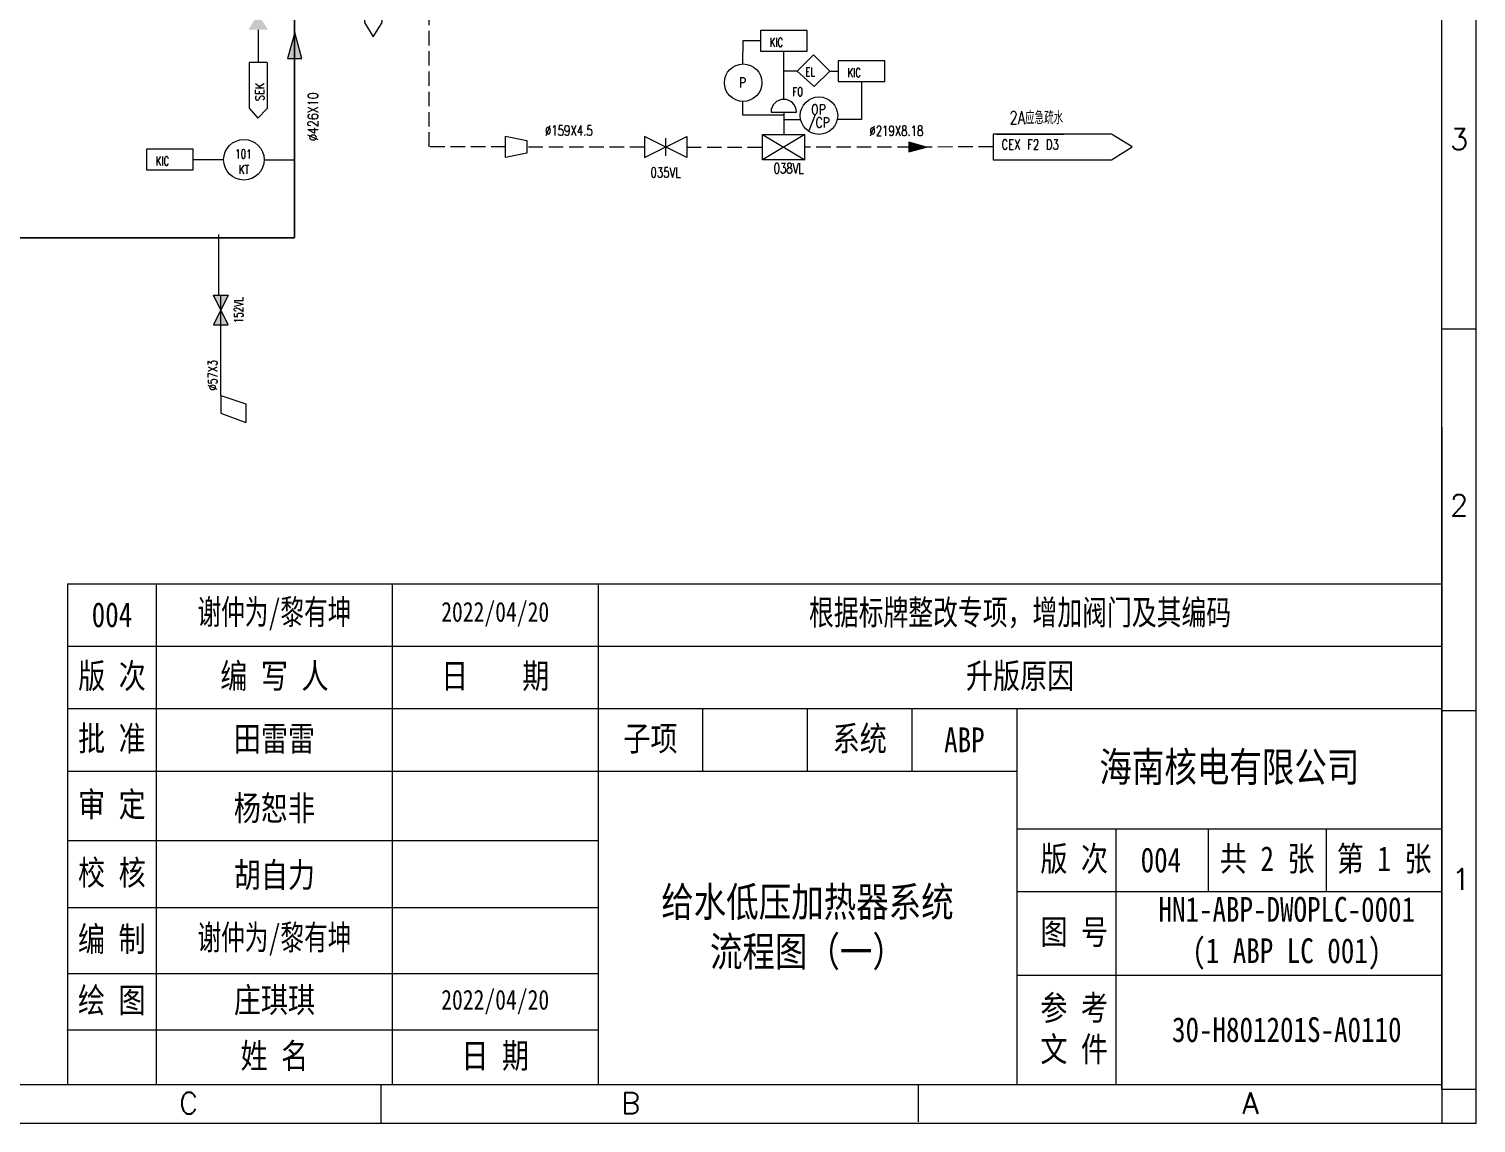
# Model space of a CAD drawing. Extents: x -4 to 23678, y -838 to 232.
# Drawn here: x 9454.6 to 9953.6, y -837.5 to -460 of the extents above; entities that cross this region are included whole.
import ezdxf
from ezdxf.enums import TextEntityAlignment as Align

# ---------------------------------------------------------------- set-up
doc = ezdxf.new("R2010")
doc.units = 0
doc.header["$MEASUREMENT"] = 0
doc.linetypes.add('HIDDEN', pattern=[7, 5, -2])
doc.layers.get('0').update_dxf_attribs({"linetype": 'CONTINUOUS'})
doc.layers.add('1', color=1, linetype='CONTINUOUS')
doc.layers.add('TEXT', color=7, linetype='CONTINUOUS', lineweight=13)
doc.styles.add('HZ', font='txt', dxfattribs={"width": 0.73, "bigfont": 'hztxt'})
doc.styles.get("Standard").update_dxf_attribs({"font": 'txt.shx', "width": 0.8, "bigfont": 'hztxt.shx'})
doc.styles.add('ZAD_STYLE', font='')
doc.styles.add('设备标注文字', font='txt.shx', dxfattribs={"width": 0.8, "height": 2, "bigfont": 'hztxt.shx'})
doc.styles.add('设备编号文字', font='txt.shx', dxfattribs={"height": 1.6, "bigfont": 'hztxt.shx'})
doc.styles.get('ZAD_STYLE').set_extended_font_data('SimSun')

# ---------------------------------------------------------------- blocks, each defined once
blk = doc.blocks.new('闸阀')
for p, q in [((5, -1.25), (0, 1.25)), ((0, -1.25), (5, 1.25)), ((0, 1.25), (0, -1.25)), ((2.5, 1.04), (2.5, -1.04)), ((5, 1.25), (5, -1.25))]:
    blk.add_line(p, q)
at = {"style": '设备编号文字', "width": 0.8}
blk.add_attdef('VISIBLE', text='', height=2, dxfattribs=at).set_placement((2.5, -3), align=Align.MIDDLE)
at = {"style": '设备编号文字', "width": 0.8, "flags": 1}
blk.add_attdef('INVISIBLE', text='', height=2, dxfattribs=at).set_placement((2.5, -5), align=Align.TOP_CENTER)
blk = doc.blocks.new('传感器')
blk.add_circle((0, 3), 3)
at = {"style": '设备编号文字', "width": 0.8, "flags": 1}
blk.add_attdef('INVISIBLE', text='', height=1.6, dxfattribs=at).set_placement((-0.08, 6.35), align=Align.CENTER)
at = {"style": '设备编号文字', "width": 0.8}
for tag, p in [('VISIBLE', (-0.08, 3.2)), ('TYPE', (0, 0.9))]:
    blk.add_attdef(tag, text='', height=1.6, dxfattribs=at).set_placement(p, align=Align.CENTER)
blk = doc.blocks.new('隔离阀_关')
h = blk.add_hatch(color=256)
h.paths.add_polyline_path([(0, 1.25), (0, -1.25), (2.5, 0)])
h.paths.add_polyline_path([(5, 1.25), (2.5, 0), (5, -1.25)])
for p, q in [((5, -1.25), (0, 1.25)), ((0, -1.25), (5, 1.25)), ((0, 1.25), (0, -1.25)), ((5, 1.25), (5, -1.25))]:
    blk.add_line(p, q)
at = {"style": '设备编号文字', "width": 0.8}
blk.add_attdef('VISIBLE', text='', height=2, dxfattribs=at).set_placement((2.5, -3), align=Align.MIDDLE)
at = {"style": '设备编号文字', "width": 0.8, "flags": 1}
blk.add_attdef('INVISIBLE', text='', height=2, dxfattribs=at).set_placement((2.5, -5), align=Align.TOP_CENTER)

msp = doc.modelspace()

# ---------------------------------------------------------------- hatches: boundary and pattern name
at = {"lineweight": 13}
h = msp.add_hatch(color=7, dxfattribs=at)
h.paths.add_polyline_path([(9537, -449.36), (9530.29, -449.36), (9533.64, -454.85)])
h.paths.add_polyline_path([(9533.64, -454.85), (9530.29, -460.34), (9537, -460.34)])
h = msp.add_hatch(color=7, dxfattribs=at)
h.paths.add_polyline_path([(9546.26, -461.29), (9546.26, -470.29), (9548.74, -470.29)])
h.paths.add_polyline_path([(9546.26, -461.29), (9546.26, -461.29), (9543.71, -470.29), (9546.26, -470.29)])
h = msp.add_hatch(color=7, dxfattribs=at)
h.paths.add_polyline_path([(9764.05, -500.82), (9758.05, -500.82), (9758.05, -502.47)])
h.paths.add_polyline_path([(9764.05, -500.82), (9764.05, -500.82), (9758.05, -499.11), (9758.05, -500.82)])

# ---------------------------------------------------------------- linework, layer by layer
at = {"color": 7, "lineweight": 13}
for p, q in [((9941.84, -825.82), (9941.84, 219.26)), ((9533.64, -460.34), (9533.64, -471.62)), ((9546.26, -461.29), (9543.71, -470.29)), ((9548.74, -470.29), (9546.26, -461.29)), ((9536.71, -471.62), (9530.57, -471.62)), ((9543.71, -470.29), (9548.74, -470.29)), ((9530.57, -487.33), (9533.51, -490.86)), ((9536.71, -487.55), (9533.51, -490.86)), ((9758.05, -499.11), (9758.05, -502.47)), ((9764.05, -500.82), (9758.05, -499.11)), ((9758.05, -502.47), (9764.05, -500.82)), ((9520.77, -586.53), (9529.37, -589.41)), ((9520.77, -586.53), (9520.77, -592.58)), ((9520.77, -592.58), (9529.37, -595.79)), ((9529.37, -589.41), (9529.37, -595.79)), ((9941.84, -597.45), (9941.84, -825.82)), ((8469.62, -824.22), (9941.85, -824.22)), ((9941.84, -825.82), (9941.84, -837.53)), ((9941.84, -825.82), (9953.57, -825.82))]:
    msp.add_line(p, q, dxfattribs=at)
at = {"linetype": 'Continuous', "lineweight": 13}
for p, q in [((9498.62, -824.22), (9498.62, -651.51)), ((9498.62, -802.77), (9498.62, -651.51)), ((9579.87, -651.51), (9579.87, -824.22)), ((9579.87, -651.51), (9579.87, -802.79)), ((9650.89, -651.51), (9650.89, -824.22)), ((9650.89, -651.51), (9650.89, -803.37)), ((9795.21, -694.52), (9795.21, -824.22)), ((9467.79, -716.1), (9795.21, -716.1)), ((9795.21, -735.96), (9941.84, -735.96)), ((9829.35, -736.13), (9829.35, -824.22)), ((9861.2, -735.96), (9861.2, -757.69)), ((9901.93, -735.96), (9901.93, -757.69)), ((9795.21, -757.66), (9941.84, -757.66)), ((9795.21, -786.49), (9941.84, -786.49))]:
    msp.add_line(p, q, dxfattribs=at)
at = {"lineweight": 13}
for p, q in [((9595.62, -694.52), (9774.9, -694.52)), ((9774.9, -694.52), (9941.84, -694.52))]:
    msp.add_line(p, q, dxfattribs=at)
at = {"lineweight": 13, "ltscale": 1.5}
for p, q in [((9686.97, -716.1), (9686.97, -694.52)), ((9723.05, -716.1), (9723.05, -694.52)), ((9759.13, -716.1), (9759.13, -694.52))]:
    msp.add_line(p, q, dxfattribs=at)
at = {"color": 0, "linetype": 'Continuous', "lineweight": 13}
for p, q in [((9467.87, -740.04), (9650.89, -740.04)), ((9467.87, -763.12), (9650.89, -763.12)), ((9467.87, -785.91), (9650.89, -785.91)), ((9467.69, -805.32), (9650.89, -805.32))]:
    msp.add_line(p, q, dxfattribs=at)
at = {"color": 7, "lineweight": 13, "const_width": 0.6}
for points in [[(9546.22, -532.09), (9546.22, -402.58)], [(9265.63, -532.09), (9546.22, -532.09)]]:
    msp.add_lwpolyline(points, dxfattribs=at)
at = {"color": 7, "lineweight": 13}
for points in [[(9953.6, -563.63), (9941.84, -563.63)], [(9953.6, -695.27), (9941.84, -695.27)], [(9576.03, -837.51), (9576.03, -824.33)], [(9761.35, -837.11), (9761.35, -824.22)]]:
    msp.add_lwpolyline(points, dxfattribs=at)
at = {"layer": '1', "color": 7, "lineweight": 13}
msp.add_line((8456.79, -837.51), (9953.6, -837.51), dxfattribs=at)
msp.add_lwpolyline([(9953.6, -837.51), (9953.6, 232.04)], dxfattribs=at)
at = {"layer": 'TEXT', "color": 7, "linetype": 'HIDDEN', "lineweight": 13}
for p, q in [((9592.59, -500.71), (9592.59, -280.28)), ((9618.98, -500.71), (9592.59, -500.71))]:
    msp.add_line(p, q, dxfattribs=at)
at = {"layer": 'TEXT', "color": 7, "lineweight": 13}
for p, q in [((9700.72, -464.19), (9700.71, -472.04)), ((9706.84, -464.19), (9700.72, -464.19)), ((9714.88, -484.36), (9714.88, -467.75)), ((9530.57, -471.62), (9530.57, -487.33)), ((9536.71, -471.62), (9536.71, -487.55)), ((9719.54, -474.6), (9714.88, -474.6)), ((9730.71, -474.6), (9733.67, -474.6)), ((9741.71, -478.17), (9741.71, -491.35)), ((9700.72, -489.75), (9700.72, -485.07)), ((9710.5, -488.74), (9719.26, -488.74)), ((9714.88, -488.74), (9714.88, -496.43)), ((9714.88, -489.75), (9700.72, -489.75)), ((9714.88, -490.6), (9714.88, -496.43)), ((9714.88, -490.6), (9714.88, -496.43)), ((9720.74, -491.46), (9714.88, -491.46)), ((9741.71, -491.35), (9733.41, -491.35)), ((9707.58, -496.43), (9722.18, -496.43)), ((9521.73, -505.18), (9511.22, -505.18)), ((9535.74, -505.18), (9546.44, -505.18)), ((9722.18, -505.19), (9707.58, -505.19)), ((9520.05, -535.65), (9520.05, -531.01))]:
    msp.add_line(p, q, dxfattribs=at)
for points in [[(9573.36, -462.75), (9576.42, -457.81), (9576.42, -429.19), (9570.29, -429.19), (9570.29, -457.81), (9573.36, -462.75)], [(9520.05, -551.95), (9520.05, -535.65)], [(9520.77, -586.53), (9520.76, -551.95)]]:
    msp.add_lwpolyline(points, dxfattribs=at)
for points in [[(9706.84, -467.75), (9722.91, -467.75), (9722.91, -460.62), (9706.84, -460.62)], [(9730.72, -474.6), (9725.42, -479.9), (9719.53, -474.6), (9725.13, -469)], [(9733.67, -478.17), (9749.75, -478.17), (9749.75, -471.03), (9733.67, -471.03)], [(9618.98, -504.36), (9618.98, -497.06), (9626.28, -498.52), (9626.28, -502.9)], [(9707.58, -505.19), (9707.58, -496.43), (9722.18, -505.19), (9722.18, -496.43)], [(9495.15, -508.69), (9511.22, -508.69), (9511.22, -501.56), (9495.15, -501.56)]]:
    msp.add_lwpolyline(points, close=True, dxfattribs=at)
at = {"layer": 'TEXT', "color": 7, "linetype": 'HIDDEN', "lineweight": 13}
for points in [[(9666.84, -500.81), (9626.28, -500.81)], [(9681.43, -500.81), (9707.58, -500.81)]]:
    msp.add_lwpolyline(points, dxfattribs=at)
at = {"layer": 'TEXT', "color": 7, "lineweight": 13}
msp.add_arc((9714.88, -488.74), 4.38, 0, 180, dxfattribs=at)

# ---------------------------------------------------------------- block references
ref = msp.add_blockref('传感器', (9700.89, -485.07), dxfattribs=dict(at, xscale=2.153999198915398, yscale=2.153999198921982, zscale=2.153999198923891))
ref.add_attrib('VISIBLE', 'P', dxfattribs={"layer": '0', "height": 3.45, "style": '设备编号文字', "width": 0.8}).set_placement((9700.72, -480.28), align=Align.CENTER)
ref = msp.add_blockref('传感器', (9727.02, -496.43), dxfattribs=dict(at, xscale=2.153999198915398, yscale=2.153999198921982, zscale=2.153999198923891))
ref.add_attrib('VISIBLE', 'OP', dxfattribs={"layer": '0', "height": 3.446, "style": '设备编号文字', "width": 0.8}).set_placement((9726.86, -489.55), align=Align.CENTER)
ref.add_attrib('TYPE', '/CP', dxfattribs={"layer": '0', "height": 3.446, "style": '设备编号文字', "width": 0.8}).set_placement((9727.02, -494.07), align=Align.CENTER)
ref = msp.add_blockref('传感器', (9528.74, -512.19), dxfattribs=dict(at, xscale=2.33548912806908, yscale=2.335489128076662, zscale=2.335489128078731))
ref.add_attrib('VISIBLE', '101', dxfattribs={"layer": '0', "height": 3.071, "style": 'HZ', "width": 0.73}).set_placement((9528.55, -504.72), align=Align.CENTER)
ref.add_attrib('TYPE', 'KT', dxfattribs={"layer": '0', "height": 3.071, "style": 'HZ', "width": 0.73}).set_placement((9528.74, -510.08), align=Align.CENTER)
ref = msp.add_blockref('闸阀', (9666.84, -500.81), dxfattribs=dict(at, xscale=2.91936141008635, yscale=2.919361410101713, zscale=2.919361410098413))
ref.add_attrib('VISIBLE', '035VL', dxfattribs={"layer": '0', "height": 3.5, "style": 'HZ', "width": 0.73}).set_placement((9674.13, -509.57), align=Align.MIDDLE)
ref = msp.add_blockref('隔离阀_关', (9520.76, -562.16), dxfattribs=dict(at, xscale=2.043552987068027, yscale=2.043552987068027, zscale=2.043552987068027, rotation=90))
ref.add_attrib('VISIBLE', '152VL', dxfattribs={"layer": '0', "height": 3.071, "rotation": 90, "style": 'HZ', "width": 0.73}).set_placement((9526.89, -557.05), align=Align.MIDDLE)

# ---------------------------------------------------------------- texts
at = {"color": 7, "lineweight": 13}
for s, height, p in [('3', 7.3, (9944.63, -501.75)), ('2', 7.3, (9944.63, -628.02)), ('1', 7.3, (9945.22, -757.03)), ('1', 7.3, (9945.33, -757.05)), ('      C', 7.303, (9463.91, -834.32)), ('B', 7.3, (9658.8, -834.32)), ('      A', 7.303, (9830.47, -834.3)), ('      A', 7.303, (9830.58, -834.32))]:
    msp.add_text(s, height=height, dxfattribs=at).set_placement(p)
at = {"color": 7, "lineweight": 13, "char_height": 4.388, "width": 285.2807, "attachment_point": 1, "style": 'HZ', "bg_fill": 2}
for s, insert in [('0.0768', (9187.21, -630.65)), ('12.18', (9187.21, -644.16)), ('69.2', (9187.21, -657.06)), ('222.5', (9187.21, -670.87)), ('63.7', (9187.21, -684.39)), ('89.6', (9187.21, -697.9))]:
    msp.add_mtext(s, dxfattribs=dict(at, insert=insert))
at = {"lineweight": 13, "ltscale": 1.5, "attachment_point": 5, "style": 'ZAD_STYLE'}
for s, insert, char_height, width in [('{\\W0.7;谢仲为/黎有坤}', (9539.25, -662.23), 8.5556, 133.3276), ('\\pxqc;{\\W0.8;编 写 人}', (9539.25, -683.73), 8.5556, 60.0431), ('{\\W0.8;日    期}', (9615.38, -683.73), 8.5556, 53.7101), ('{\\fSimSun|b0|i0|c134|p2;\\W0.8;田雷雷}', (9539.25, -705.39), 8.5556, 60.0431), ('{\\W0.8;子项}', (9668.93, -705.31), 8.556, 38.0854), ('{\\W0.8;系统}', (9741.09, -705.31), 8.556, 36.6014), ('{\\W0.8;ABP}', (9777.17, -705.31), 8.5556, 39.9835), ('{\\W0.8;杨恕非}', (9539.25, -729.33), 8.5556, 60.0431), ('{\\W0.8;胡自力}', (9539.25, -752.41), 8.5556, 60.0431), ('{\\W0.8;HN1-ABP-DWOPLC-0001\\P(1 ABP LC 001)}', (9888.34, -772.08), 8.5556, 127.5751), ('{\\fSimSun|b0|i0|c134|p2;\\W0.7;谢仲为/黎有坤}', (9539.25, -774.51), 8.5556, 60.0431), ('\\pxqc;{\\W0.8;庄琪琪 }', (9539.25, -795.61), 8.5556, 60.0431), ('{\\W0.8;姓 名}', (9539.23, -814.77), 8.5556, 60.0431), ('{\\W0.8;日 期}', (9615.38, -814.77), 8.5556, 53.7101)]:
    msp.add_mtext(s, dxfattribs=dict(at, insert=insert, char_height=char_height, width=width))
at = {"linetype": 'Continuous', "lineweight": 13, "ltscale": 1.6, "attachment_point": 5, "style": '设备标注文字'}
for s, insert, char_height, width in [('{\\A1;\\fSimSun|b0|i0|c134|p2;2022/04/20}', (9615.38, -661.99), 6.8445, 194.5691), ('{\\fSimSun|b0|i0|c134|p2;\\W0.73;\\C7;根据标牌整改专项，增加阀门及其编码}', (9796.36, -661.96), 8.6, 194.569), ('{\\fSimSun|b0|i0|c134|p2;\\H0.8772x;升版原因}', (9796.36, -683.73), 9.7534, 194.569), ('{\\fSimSun|b0|i0|c134|p2;审 定}', (9483.2, -728.07), 8.5556, 194.569), ('{\\fSimSun|b0|i0|c134|p2;版 次}', (9815.03, -746.81), 8.5556, 194.569), ('{\\fSimSun|b0|i0|c134|p2;004}', (9844.93, -746.81), 8.5556, 194.569), ('{\\fSimSun|b0|i0|c134|p2;共 2 张}', (9881.57, -746.81), 8.5556, 194.569), ('{\\fSimSun|b0|i0|c134|p2;第 1 张}', (9921.89, -746.81), 8.5556, 194.569), ('{\\fSimSun|b0|i0|c134|p2;校 核}', (9483.2, -751.58), 8.5556, 194.569), ('{\\fSimSun|b0|i0|c134|p2;图 号}', (9815.03, -772.08), 8.5556, 194.569), ('{\\fSimSun|b0|i0|c134|p2;编 制}', (9483.17, -774.51), 8.5556, 194.5691), ('{\\fSimSun|b0|i0|c134|p2;绘 图}', (9483.17, -795.61), 8.5556, 194.5691), ('{\\A1;\\fSimSun|b0|i0|c134|p2;2022/04/20}', (9615.38, -795.81), 6.8445, 194.5691), ('{\\fSimSun|b0|i0|c134|p2;参 考\\P文 件}', (9815.03, -805.36), 8.5556, 194.569), ('{\\fSimSun|b0|i0|c134|p2;30-H801201S-A0110}', (9888.34, -805.36), 8.5556, 194.569)]:
    msp.add_mtext(s, dxfattribs=dict(at, insert=insert, char_height=char_height, width=width))
at = {"linetype": 'Continuous', "lineweight": 13, "ltscale": 2.5, "insert": (9868.53, -715.24), "char_height": 10.2668, "width": 300.4529, "attachment_point": 5, "style": '设备标注文字'}
msp.add_mtext('{\\fSimSun|b0|i0|c134|p2;海南核电有限公司}', dxfattribs=at)
at = {"color": 0, "linetype": 'ByBlock', "lineweight": 13, "insert": (9723.05, -770.45), "char_height": 10.2668, "attachment_point": 5}
msp.add_mtext('{\\fSimSun|b0|i0|c134|p2;\\C256;给水低压加热器系统\\P流程图（一）}', dxfattribs=at)
at = {"layer": 'TEXT', "color": 7, "lineweight": 13, "style": 'HZ'}
for s, height, width, p in [('KIC', 3.071, 0.7, (9710.04, -466.23)), ('EL', 3.071, 0.7, (9722.34, -476.37)), ('KIC', 3.071, 0.7, (9736.88, -476.65)), ('FO', 3.071, 0.7, (9717.86, -483.27)), ('%%C159X4.5', 3.5, 0.73, (9632.55, -496.87)), ('%%C219X8.18', 3.5, 0.73, (9744.42, -496.95)), ('KIC', 3.071, 0.7, (9498.35, -507.17)), (' 038VL', 3.5, 0.73, (9709.11, -509.88))]:
    msp.add_text(s, height=height, dxfattribs=dict(at, width=width)).set_placement(p)
at = {"layer": 'TEXT', "color": 7, "lineweight": 13, "style": 'HZ', "width": 0.8}
for s, height, p in [('SEK', 3.071, (9535.75, -484.91)), ('%%C426X10', 3.5, (9554.32, -498.72)), ('%%C57X3', 3.071, (9519.47, -584.79))]:
    msp.add_text(s, height=height, rotation=90, dxfattribs=at).set_placement(p)
at = {"layer": 'TEXT', "color": 7, "lineweight": 13, "insert": (9789.97, -498.17), "char_height": 3.5, "attachment_point": 1, "style": 'HZ', "bg_fill": 2}
msp.add_mtext('CEX F2 D3', dxfattribs=at)

# ---------------------------------------------------------------- next in the draw order: linework, layer by layer
at = {"color": 0, "linetype": 'Continuous', "lineweight": 13}
for p, q in [((9467.87, -651.51), (9941.84, -651.51)), ((9467.87, -651.51), (9941.84, -651.51)), ((9467.87, -672.94), (9941.84, -672.94)), ((9467.87, -694.52), (9595.62, -694.52))]:
    msp.add_line(p, q, dxfattribs=at)
at = {"lineweight": 13, "ltscale": 2}
msp.add_line((9467.87, -651.51), (9467.87, -824.22), dxfattribs=at)
at = {"color": 7, "lineweight": 13}
msp.add_lwpolyline([(9835.01, -500.78), (9827.94, -496.4), (9787.06, -496.4), (9787.06, -505.16), (9827.94, -505.16), (9835.01, -500.78)], dxfattribs=at)
at = {"layer": 'TEXT', "color": 7, "linetype": 'HIDDEN', "lineweight": 13}
msp.add_lwpolyline([(9787.06, -500.77), (9722.18, -500.82)], dxfattribs=at)

# ---------------------------------------------------------------- next in the draw order: texts
at = {"linetype": 'Continuous', "lineweight": 13, "ltscale": 1.6, "width": 194.569, "attachment_point": 5, "style": '设备标注文字'}
for s, insert, char_height in [('{\\fSimSun|b0|i0|c134|p2;004}', (9483.23, -662.22), 8.5556), ('\\pxqc;{\\fSimSun|b0|i0|c134|p2;\\H0.8772x;版 次}', (9483.23, -683.73), 9.7534), ('{\\fSimSun|b0|i0|c134|p2;\\H0.8772x;批 准}', (9483.22, -705.31), 9.7534)]:
    msp.add_mtext(s, dxfattribs=dict(at, insert=insert, char_height=char_height))

# ---------------------------------------------------------------- next in the draw order: texts
at = {"layer": 'TEXT', "color": 7, "lineweight": 13, "insert": (9792.72, -488.44), "char_height": 3.51, "attachment_point": 1, "style": 'HZ', "bg_fill": 2}
msp.add_mtext('{\\H1.283x;2A应急疏水}', dxfattribs=at)

doc.saveas('drawing.dxf')
